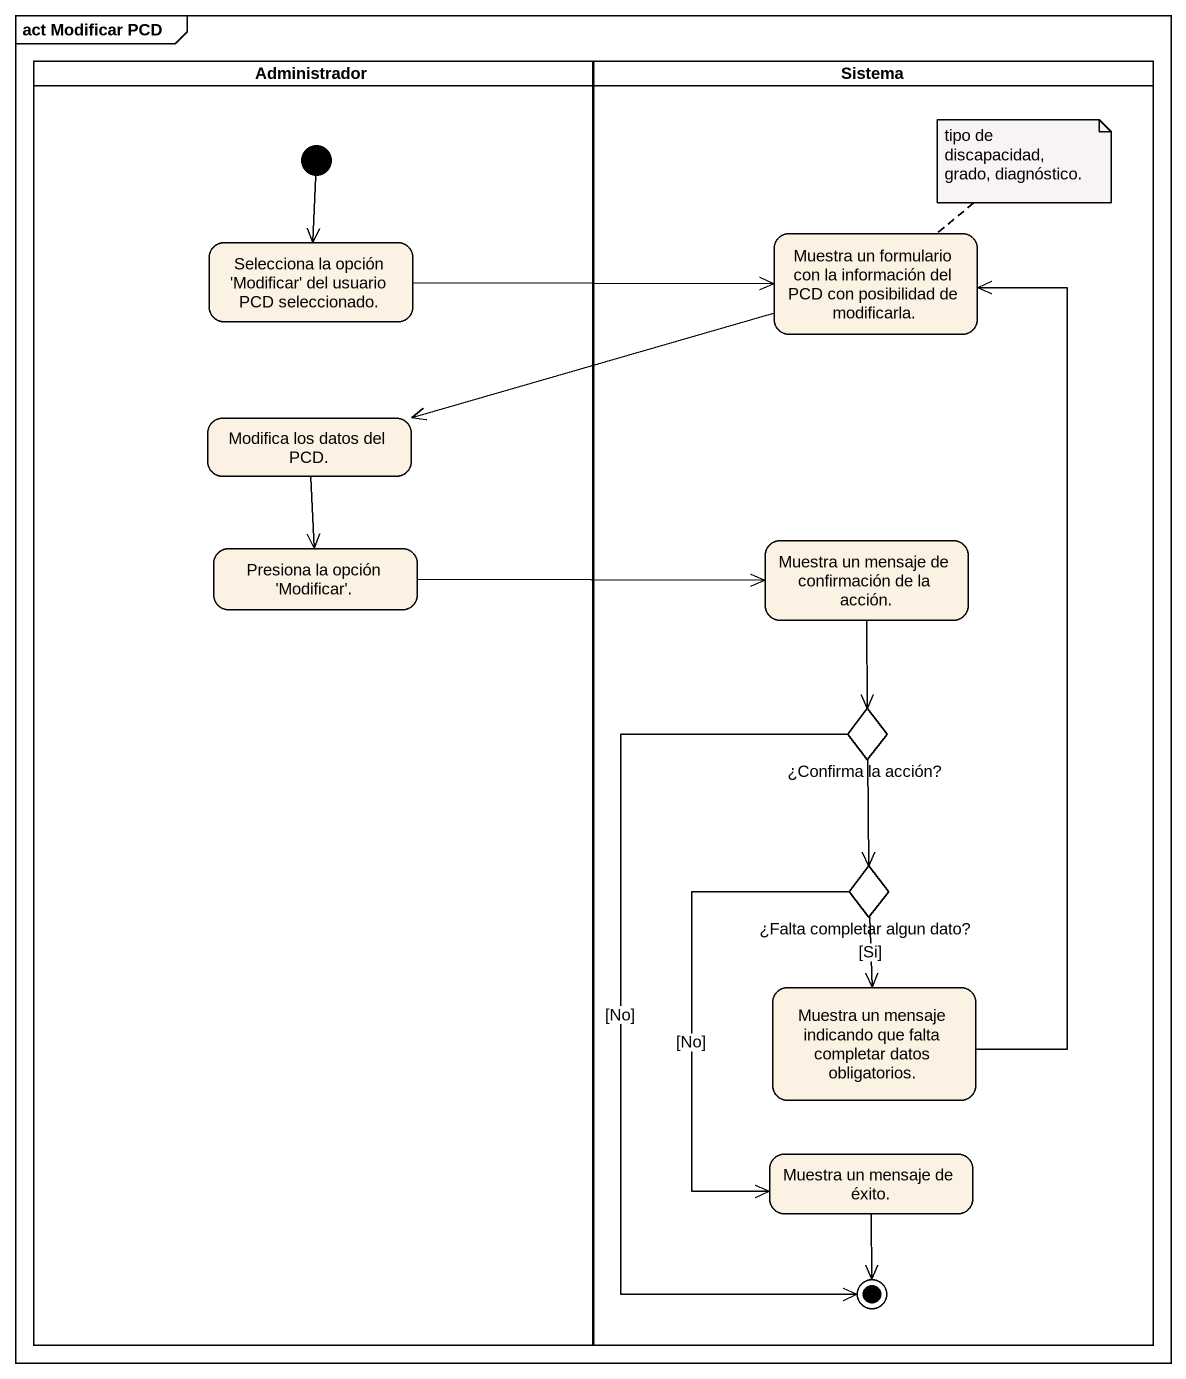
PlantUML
@startuml
mainframe act Modificar PCD
hide empty description
state Administrador <<partition>> {
  state "Selecciona la opción 'Modificar' del usuario PCD seleccionado." as Selecciona_la_opción
  state "Modifica los datos del PCD." as Modifica_los_datos_del_PCD
  state "Presiona la opción 'Modificar'." as Presiona_la_opción_Modificar
  [*] --> Selecciona_la_opción
}
state Sistema <<partition>> {
  state "Muestra un formulario con la información del PCD con posibilidad de modificarla." as Muestra_un_formulario_con
  state "Muestra un mensaje de confirmación de la acción." as Muestra_un_mensaje_de
  state "¿Confirma la acción?" as Confirma_la_acción <<choice>>
  state "¿Falta completar algun dato?" as Falta_completar_algun_dato <<choice>>
  state "Muestra un mensaje indicando que falta completar datos obligatorios." as Muestra_un_mensaje
  state "Muestra un mensaje de éxito." as Muestra_un_mensaje_de_éxito
  Confirma_la_acción --> [*] : [No]
  Muestra_un_mensaje_de_éxito --> [*]
}
Selecciona_la_opción -right-> Muestra_un_formulario_con
Muestra_un_formulario_con -left-> Modifica_los_datos_del_PCD
Modifica_los_datos_del_PCD --> Presiona_la_opción_Modificar
Muestra_un_mensaje_de --> Confirma_la_acción
Presiona_la_opción_Modificar -right-> Muestra_un_mensaje_de
Confirma_la_acción --> Falta_completar_algun_dato
Falta_completar_algun_dato --> Muestra_un_mensaje : [Si]
Falta_completar_algun_dato --> Muestra_un_mensaje_de_éxito : [No]
Muestra_un_mensaje -up-> Muestra_un_formulario_con
note top of Muestra_un_formulario_con : tipo de discapacidad, grado, diagnóstico.
@enduml
